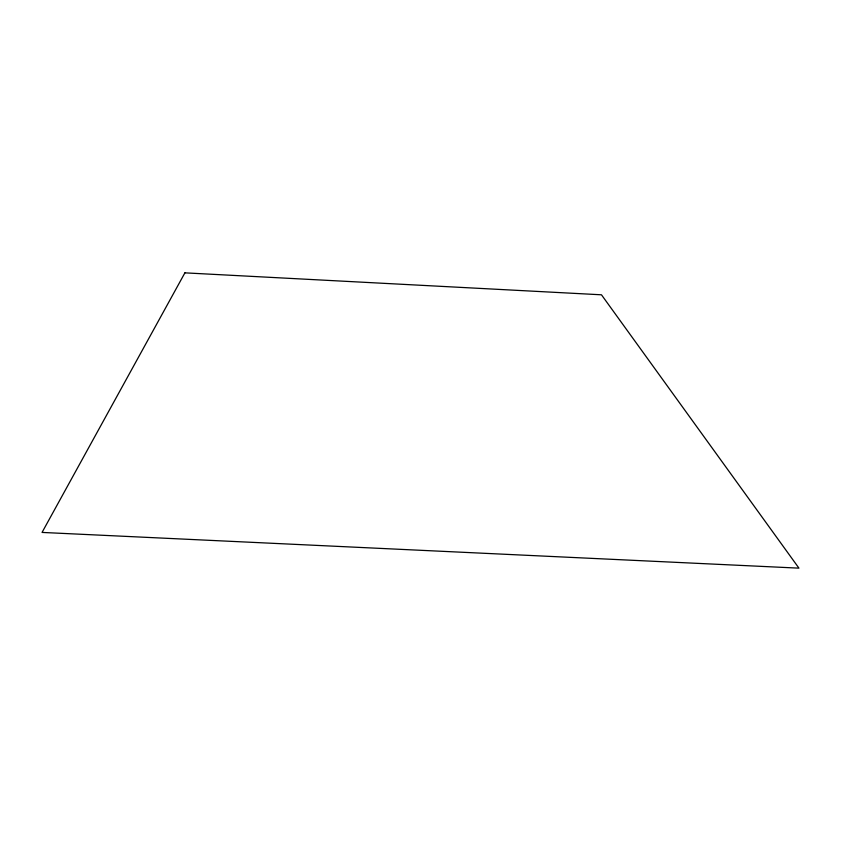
<?xml version="1.0" encoding="UTF-8"?>
<svg xmlns="http://www.w3.org/2000/svg" width="841" height="841" viewBox="0 0 841 841"><rect width="100%" height="100%" fill="white"/><g stroke="black" fill="none" stroke-linecap="round" stroke-linejoin="round"><path stroke-width="1.26" d="M184.904 272.852L42.05 532.427L798.95 568.148L601.473 294.802L184.904 272.852"/></g></svg>
